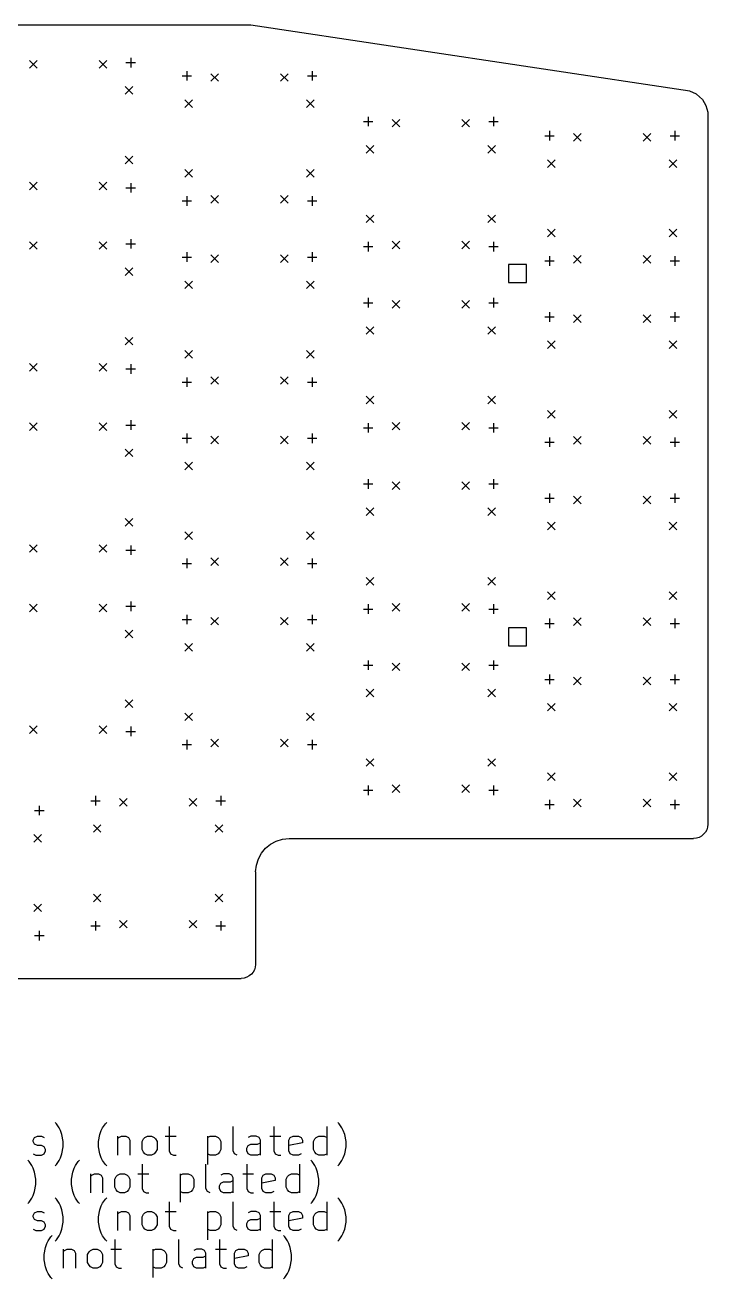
# Model space of a CAD drawing. Extents: x 78 to 220, y -167 to -36.
# Drawn here: x 148 to 219.7, y -167.5 to -35.7 of the extents above; entities that cross this region are included whole.
import ezdxf

# ---------------------------------------------------------------- set-up
doc = ezdxf.new("R2010")
doc.units = 0
doc.layers.add('BLACK', color=7, linetype='CONTINUOUS')

msp = doc.modelspace()

# ---------------------------------------------------------------- linework, layer by layer
at = {"layer": 'BLACK', "linetype": 'CONTINUOUS'}
for p, q in [((171.704, -35.687), (81.7544, -35.6903)), ((217.796, -42.6214), (171.704, -35.687)), ((148.442, -39.41), (149.242, -40.21)), ((149.242, -39.41), (148.442, -40.21)), ((155.758, -39.41), (156.558, -40.21)), ((156.558, -39.41), (155.758, -40.21)), ((159.079, -39.1314), (159.079, -40.1314)), ((158.579, -39.6314), (159.579, -39.6314)), ((164.971, -40.5214), (164.971, -41.5214)), ((167.492, -40.8), (168.292, -41.6)), ((168.292, -40.8), (167.492, -41.6)), ((174.808, -40.8), (175.608, -41.6)), ((175.608, -40.8), (174.808, -41.6)), ((178.129, -40.5214), (178.129, -41.5214)), ((158.5, -42.1524), (159.3, -42.9524)), ((159.3, -42.1524), (158.5, -42.9524)), ((164.471, -41.0214), (165.471, -41.0214)), ((177.629, -41.0214), (178.629, -41.0214)), ((218.512, -42.9664), (217.796, -42.6214)), ((219.133, -43.5102), (218.512, -42.9664)), ((164.75, -43.5424), (165.55, -44.3424)), ((165.55, -43.5424), (164.75, -44.3424)), ((177.55, -43.5424), (178.35, -44.3424)), ((178.35, -43.5424), (177.55, -44.3424)), ((219.133, -43.5102), (219.502, -44.1452)), ((219.502, -44.1452), (219.705, -44.8564)), ((183.521, -45.8214), (184.521, -45.8214)), ((184.021, -45.3214), (184.021, -46.3214)), ((186.542, -45.6), (187.342, -46.4)), ((187.342, -45.6), (186.542, -46.4)), ((193.858, -45.6), (194.658, -46.4)), ((194.658, -45.6), (193.858, -46.4)), ((196.679, -45.8214), (197.679, -45.8214)), ((197.179, -45.3214), (197.179, -46.3214)), ((219.705, -44.8564), (219.705, -119.685)), ((202.571, -47.3214), (203.571, -47.3214)), ((203.071, -46.8214), (203.071, -47.8214)), ((205.592, -47.1), (206.392, -47.9)), ((206.392, -47.1), (205.592, -47.9)), ((212.908, -47.1), (213.708, -47.9)), ((213.708, -47.1), (212.908, -47.9)), ((215.729, -47.3214), (216.729, -47.3214)), ((216.229, -46.8214), (216.229, -47.8214)), ((183.8, -48.3424), (184.6, -49.1424)), ((184.6, -48.3424), (183.8, -49.1424)), ((196.6, -48.3424), (197.4, -49.1424)), ((197.4, -48.3424), (196.6, -49.1424)), ((158.5, -49.4676), (159.3, -50.2676)), ((159.3, -49.4676), (158.5, -50.2676)), ((202.85, -49.8424), (203.65, -50.6424)), ((203.65, -49.8424), (202.85, -50.6424)), ((215.65, -49.8424), (216.45, -50.6424)), ((216.45, -49.8424), (215.65, -50.6424)), ((164.75, -50.8576), (165.55, -51.6576)), ((165.55, -50.8576), (164.75, -51.6576)), ((177.55, -50.8576), (178.35, -51.6576)), ((178.35, -50.8576), (177.55, -51.6576)), ((148.442, -52.21), (149.242, -53.01)), ((149.242, -52.21), (148.442, -53.01)), ((155.758, -52.21), (156.558, -53.01)), ((156.558, -52.21), (155.758, -53.01)), ((159.079, -52.2886), (159.079, -53.2886)), ((158.579, -52.7886), (159.579, -52.7886)), ((164.971, -53.6786), (164.971, -54.6786)), ((167.492, -53.6), (168.292, -54.4)), ((168.292, -53.6), (167.492, -54.4)), ((174.808, -53.6), (175.608, -54.4)), ((175.608, -53.6), (174.808, -54.4)), ((178.129, -53.6786), (178.129, -54.6786)), ((164.471, -54.1786), (165.471, -54.1786)), ((177.629, -54.1786), (178.629, -54.1786)), ((183.8, -55.6576), (184.6, -56.4576)), ((184.6, -55.6576), (183.8, -56.4576)), ((196.6, -55.6576), (197.4, -56.4576)), ((197.4, -55.6576), (196.6, -56.4576)), ((202.85, -57.1576), (203.65, -57.9576)), ((203.65, -57.1576), (202.85, -57.9576)), ((215.65, -57.1576), (216.45, -57.9576)), ((216.45, -57.1576), (215.65, -57.9576)), ((148.442, -58.46), (149.242, -59.26)), ((149.242, -58.46), (148.442, -59.26)), ((155.758, -58.46), (156.558, -59.26)), ((156.558, -58.46), (155.758, -59.26)), ((158.579, -58.6814), (159.579, -58.6814)), ((159.079, -58.1814), (159.079, -59.1814)), ((183.521, -58.9786), (184.521, -58.9786)), ((184.021, -58.4786), (184.021, -59.4786)), ((186.542, -58.4), (187.342, -59.2)), ((187.342, -58.4), (186.542, -59.2)), ((193.858, -58.4), (194.658, -59.2)), ((194.658, -58.4), (193.858, -59.2)), ((196.679, -58.9786), (197.679, -58.9786)), ((197.179, -58.4786), (197.179, -59.4786)), ((164.471, -60.0714), (165.471, -60.0714)), ((164.971, -59.5714), (164.971, -60.5714)), ((167.492, -59.85), (168.292, -60.65)), ((168.292, -59.85), (167.492, -60.65)), ((174.808, -59.85), (175.608, -60.65)), ((175.608, -59.85), (174.808, -60.65)), ((177.629, -60.0714), (178.629, -60.0714)), ((178.129, -59.5714), (178.129, -60.5714)), ((202.571, -60.4786), (203.571, -60.4786)), ((203.071, -59.9786), (203.071, -60.9786)), ((205.592, -59.9), (206.392, -60.7)), ((206.392, -59.9), (205.592, -60.7)), ((212.908, -59.9), (213.708, -60.7)), ((213.708, -59.9), (212.908, -60.7)), ((215.729, -60.4786), (216.729, -60.4786)), ((216.229, -59.9786), (216.229, -60.9786)), ((158.5, -61.2024), (159.3, -62.0024)), ((159.3, -61.2024), (158.5, -62.0024)), ((200.655, -60.8454), (198.745, -60.8454)), ((198.745, -60.8454), (198.745, -62.7546)), ((200.655, -62.7546), (200.655, -60.8454)), ((164.75, -62.5924), (165.55, -63.3924)), ((165.55, -62.5924), (164.75, -63.3924)), ((177.55, -62.5924), (178.35, -63.3924)), ((178.35, -62.5924), (177.55, -63.3924)), ((198.745, -62.7546), (200.655, -62.7546)), ((184.021, -64.3714), (184.021, -65.3714)), ((197.179, -64.3714), (197.179, -65.3714)), ((183.521, -64.8714), (184.521, -64.8714)), ((186.542, -64.65), (187.342, -65.45)), ((187.342, -64.65), (186.542, -65.45)), ((193.858, -64.65), (194.658, -65.45)), ((194.658, -64.65), (193.858, -65.45)), ((196.679, -64.8714), (197.679, -64.8714)), ((203.071, -65.8714), (203.071, -66.8714)), ((216.229, -65.8714), (216.229, -66.8714)), ((202.571, -66.3714), (203.571, -66.3714)), ((205.592, -66.15), (206.392, -66.95)), ((206.392, -66.15), (205.592, -66.95)), ((212.908, -66.15), (213.708, -66.95)), ((213.708, -66.15), (212.908, -66.95)), ((215.729, -66.3714), (216.729, -66.3714)), ((158.5, -68.5176), (159.3, -69.3176)), ((159.3, -68.5176), (158.5, -69.3176)), ((183.8, -67.3924), (184.6, -68.1924)), ((184.6, -67.3924), (183.8, -68.1924)), ((196.6, -67.3924), (197.4, -68.1924)), ((197.4, -67.3924), (196.6, -68.1924)), ((202.85, -68.8924), (203.65, -69.6924)), ((203.65, -68.8924), (202.85, -69.6924)), ((215.65, -68.8924), (216.45, -69.6924)), ((216.45, -68.8924), (215.65, -69.6924)), ((164.75, -69.9076), (165.55, -70.7076)), ((165.55, -69.9076), (164.75, -70.7076)), ((177.55, -69.9076), (178.35, -70.7076)), ((178.35, -69.9076), (177.55, -70.7076)), ((148.442, -71.26), (149.242, -72.06)), ((149.242, -71.26), (148.442, -72.06)), ((155.758, -71.26), (156.558, -72.06)), ((156.558, -71.26), (155.758, -72.06)), ((158.579, -71.8386), (159.579, -71.8386)), ((159.079, -71.3386), (159.079, -72.3386)), ((164.471, -73.2286), (165.471, -73.2286)), ((164.971, -72.7286), (164.971, -73.7286)), ((167.492, -72.65), (168.292, -73.45)), ((168.292, -72.65), (167.492, -73.45)), ((174.808, -72.65), (175.608, -73.45)), ((175.608, -72.65), (174.808, -73.45)), ((177.629, -73.2286), (178.629, -73.2286)), ((178.129, -72.7286), (178.129, -73.7286)), ((183.8, -74.7076), (184.6, -75.5076)), ((184.6, -74.7076), (183.8, -75.5076)), ((196.6, -74.7076), (197.4, -75.5076)), ((197.4, -74.7076), (196.6, -75.5076)), ((202.85, -76.2076), (203.65, -77.0076)), ((203.65, -76.2076), (202.85, -77.0076)), ((215.65, -76.2076), (216.45, -77.0076)), ((216.45, -76.2076), (215.65, -77.0076)), ((148.442, -77.51), (149.242, -78.31)), ((149.242, -77.51), (148.442, -78.31)), ((155.758, -77.51), (156.558, -78.31)), ((156.558, -77.51), (155.758, -78.31)), ((158.579, -77.7314), (159.579, -77.7314)), ((159.079, -77.2314), (159.079, -78.2314)), ((184.021, -77.5286), (184.021, -78.5286)), ((186.542, -77.45), (187.342, -78.25)), ((187.342, -77.45), (186.542, -78.25)), ((193.858, -77.45), (194.658, -78.25)), ((194.658, -77.45), (193.858, -78.25)), ((197.179, -77.5286), (197.179, -78.5286)), ((164.971, -78.6214), (164.971, -79.6214)), ((167.492, -78.9), (168.292, -79.7)), ((168.292, -78.9), (167.492, -79.7)), ((174.808, -78.9), (175.608, -79.7)), ((175.608, -78.9), (174.808, -79.7)), ((178.129, -78.6214), (178.129, -79.6214)), ((183.521, -78.0286), (184.521, -78.0286)), ((196.679, -78.0286), (197.679, -78.0286)), ((203.071, -79.0286), (203.071, -80.0286)), ((205.592, -78.95), (206.392, -79.75)), ((206.392, -78.95), (205.592, -79.75)), ((212.908, -78.95), (213.708, -79.75)), ((213.708, -78.95), (212.908, -79.75)), ((216.229, -79.0286), (216.229, -80.0286)), ((158.5, -80.2524), (159.3, -81.0524)), ((159.3, -80.2524), (158.5, -81.0524)), ((164.471, -79.1214), (165.471, -79.1214)), ((177.629, -79.1214), (178.629, -79.1214)), ((202.571, -79.5286), (203.571, -79.5286)), ((215.729, -79.5286), (216.729, -79.5286)), ((164.75, -81.6424), (165.55, -82.4424)), ((165.55, -81.6424), (164.75, -82.4424)), ((177.55, -81.6424), (178.35, -82.4424)), ((178.35, -81.6424), (177.55, -82.4424)), ((183.521, -83.9214), (184.521, -83.9214)), ((184.021, -83.4214), (184.021, -84.4214)), ((186.542, -83.7), (187.342, -84.5)), ((187.342, -83.7), (186.542, -84.5)), ((193.858, -83.7), (194.658, -84.5)), ((194.658, -83.7), (193.858, -84.5)), ((196.679, -83.9214), (197.679, -83.9214)), ((197.179, -83.4214), (197.179, -84.4214)), ((202.571, -85.4214), (203.571, -85.4214)), ((203.071, -84.9214), (203.071, -85.9214)), ((205.592, -85.2), (206.392, -86)), ((206.392, -85.2), (205.592, -86)), ((212.908, -85.2), (213.708, -86)), ((213.708, -85.2), (212.908, -86)), ((215.729, -85.4214), (216.729, -85.4214)), ((216.229, -84.9214), (216.229, -85.9214)), ((183.8, -86.4424), (184.6, -87.2424)), ((184.6, -86.4424), (183.8, -87.2424)), ((196.6, -86.4424), (197.4, -87.2424)), ((197.4, -86.4424), (196.6, -87.2424)), ((158.5, -87.5676), (159.3, -88.3676)), ((159.3, -87.5676), (158.5, -88.3676)), ((202.85, -87.9424), (203.65, -88.7424)), ((203.65, -87.9424), (202.85, -88.7424)), ((215.65, -87.9424), (216.45, -88.7424)), ((216.45, -87.9424), (215.65, -88.7424)), ((164.75, -88.9576), (165.55, -89.7576)), ((165.55, -88.9576), (164.75, -89.7576)), ((177.55, -88.9576), (178.35, -89.7576)), ((178.35, -88.9576), (177.55, -89.7576)), ((148.442, -90.31), (149.242, -91.11)), ((149.242, -90.31), (148.442, -91.11)), ((155.758, -90.31), (156.558, -91.11)), ((156.558, -90.31), (155.758, -91.11)), ((158.579, -90.8886), (159.579, -90.8886)), ((159.079, -90.3886), (159.079, -91.3886)), ((164.971, -91.7786), (164.971, -92.7786)), ((167.492, -91.7), (168.292, -92.5)), ((168.292, -91.7), (167.492, -92.5)), ((174.808, -91.7), (175.608, -92.5)), ((175.608, -91.7), (174.808, -92.5)), ((178.129, -91.7786), (178.129, -92.7786)), ((164.471, -92.2786), (165.471, -92.2786)), ((177.629, -92.2786), (178.629, -92.2786)), ((183.8, -93.7576), (184.6, -94.5576)), ((184.6, -93.7576), (183.8, -94.5576)), ((196.6, -93.7576), (197.4, -94.5576)), ((197.4, -93.7576), (196.6, -94.5576)), ((202.85, -95.2576), (203.65, -96.0576)), ((203.65, -95.2576), (202.85, -96.0576)), ((215.65, -95.2576), (216.45, -96.0576)), ((216.45, -95.2576), (215.65, -96.0576)), ((148.442, -96.56), (149.242, -97.36)), ((149.242, -96.56), (148.442, -97.36)), ((155.758, -96.56), (156.558, -97.36)), ((156.558, -96.56), (155.758, -97.36)), ((158.579, -96.7814), (159.579, -96.7814)), ((159.079, -96.2814), (159.079, -97.2814)), ((183.521, -97.0786), (184.521, -97.0786)), ((184.021, -96.5786), (184.021, -97.5786)), ((186.542, -96.5), (187.342, -97.3)), ((187.342, -96.5), (186.542, -97.3)), ((193.858, -96.5), (194.658, -97.3)), ((194.658, -96.5), (193.858, -97.3)), ((196.679, -97.0786), (197.679, -97.0786)), ((197.179, -96.5786), (197.179, -97.5786)), ((164.471, -98.1714), (165.471, -98.1714)), ((164.971, -97.6714), (164.971, -98.6714)), ((167.492, -97.95), (168.292, -98.75)), ((168.292, -97.95), (167.492, -98.75)), ((174.808, -97.95), (175.608, -98.75)), ((175.608, -97.95), (174.808, -98.75)), ((177.629, -98.1714), (178.629, -98.1714)), ((178.129, -97.6714), (178.129, -98.6714)), ((202.571, -98.5786), (203.571, -98.5786)), ((203.071, -98.0786), (203.071, -99.0786)), ((205.592, -98), (206.392, -98.8)), ((206.392, -98), (205.592, -98.8)), ((212.908, -98), (213.708, -98.8)), ((213.708, -98), (212.908, -98.8)), ((215.729, -98.5786), (216.729, -98.5786)), ((216.229, -98.0786), (216.229, -99.0786)), ((158.5, -99.3024), (159.3, -100.102)), ((159.3, -99.3024), (158.5, -100.102)), ((200.655, -99.0454), (198.745, -99.0454)), ((198.745, -99.0454), (198.745, -100.955)), ((200.655, -100.955), (200.655, -99.0454)), ((164.75, -100.692), (165.55, -101.492)), ((165.55, -100.692), (164.75, -101.492)), ((177.55, -100.692), (178.35, -101.492)), ((178.35, -100.692), (177.55, -101.492)), ((198.745, -100.955), (200.655, -100.955)), ((184.021, -102.471), (184.021, -103.471)), ((186.542, -102.75), (187.342, -103.55)), ((187.342, -102.75), (186.542, -103.55)), ((193.858, -102.75), (194.658, -103.55)), ((194.658, -102.75), (193.858, -103.55)), ((197.179, -102.471), (197.179, -103.471)), ((183.521, -102.971), (184.521, -102.971)), ((196.679, -102.971), (197.679, -102.971)), ((203.071, -103.971), (203.071, -104.971)), ((216.229, -103.971), (216.229, -104.971)), ((202.571, -104.471), (203.571, -104.471)), ((205.592, -104.25), (206.392, -105.05)), ((206.392, -104.25), (205.592, -105.05)), ((212.908, -104.25), (213.708, -105.05)), ((213.708, -104.25), (212.908, -105.05)), ((215.729, -104.471), (216.729, -104.471)), ((158.5, -106.618), (159.3, -107.418)), ((159.3, -106.618), (158.5, -107.418)), ((183.8, -105.492), (184.6, -106.292)), ((184.6, -105.492), (183.8, -106.292)), ((196.6, -105.492), (197.4, -106.292)), ((197.4, -105.492), (196.6, -106.292)), ((164.75, -108.008), (165.55, -108.808)), ((165.55, -108.008), (164.75, -108.808)), ((177.55, -108.008), (178.35, -108.808)), ((178.35, -108.008), (177.55, -108.808)), ((202.85, -106.992), (203.65, -107.792)), ((203.65, -106.992), (202.85, -107.792)), ((215.65, -106.992), (216.45, -107.792)), ((216.45, -106.992), (215.65, -107.792)), ((148.442, -109.36), (149.242, -110.16)), ((149.242, -109.36), (148.442, -110.16)), ((155.758, -109.36), (156.558, -110.16)), ((156.558, -109.36), (155.758, -110.16)), ((158.579, -109.939), (159.579, -109.939)), ((159.079, -109.439), (159.079, -110.439)), ((164.471, -111.329), (165.471, -111.329)), ((164.971, -110.829), (164.971, -111.829)), ((167.492, -110.75), (168.292, -111.55)), ((168.292, -110.75), (167.492, -111.55)), ((174.808, -110.75), (175.608, -111.55)), ((175.608, -110.75), (174.808, -111.55)), ((177.629, -111.329), (178.629, -111.329)), ((178.129, -110.829), (178.129, -111.829)), ((183.8, -112.808), (184.6, -113.608)), ((184.6, -112.808), (183.8, -113.608)), ((196.6, -112.808), (197.4, -113.608)), ((197.4, -112.808), (196.6, -113.608)), ((202.85, -114.308), (203.65, -115.108)), ((203.65, -114.308), (202.85, -115.108)), ((215.65, -114.308), (216.45, -115.108)), ((216.45, -114.308), (215.65, -115.108)), ((184.021, -115.629), (184.021, -116.629)), ((186.542, -115.55), (187.342, -116.35)), ((187.342, -115.55), (186.542, -116.35)), ((193.858, -115.55), (194.658, -116.35)), ((194.658, -115.55), (193.858, -116.35)), ((197.179, -115.629), (197.179, -116.629)), ((154.871, -117.221), (155.871, -117.221)), ((155.371, -116.721), (155.371, -117.721)), ((157.892, -117), (158.692, -117.8)), ((158.692, -117), (157.892, -117.8)), ((165.208, -117), (166.008, -117.8)), ((166.008, -117), (165.208, -117.8)), ((168.029, -117.221), (169.029, -117.221)), ((168.529, -116.721), (168.529, -117.721)), ((183.521, -116.129), (184.521, -116.129)), ((196.679, -116.129), (197.679, -116.129)), ((203.071, -117.129), (203.071, -118.129)), ((205.592, -117.05), (206.392, -117.85)), ((206.392, -117.05), (205.592, -117.85)), ((212.908, -117.05), (213.708, -117.85)), ((213.708, -117.05), (212.908, -117.85)), ((216.229, -117.129), (216.229, -118.129)), ((148.976, -118.25), (149.976, -118.25)), ((149.476, -117.75), (149.476, -118.75)), ((202.571, -117.629), (203.571, -117.629)), ((215.729, -117.629), (216.729, -117.629)), ((155.15, -119.742), (155.95, -120.542)), ((155.95, -119.742), (155.15, -120.542)), ((167.95, -119.742), (168.75, -120.542)), ((168.75, -119.742), (167.95, -120.542)), ((219.705, -119.685), (219.667, -119.999)), ((148.898, -120.771), (149.698, -121.571)), ((149.698, -120.771), (148.898, -121.571)), ((175.014, -121.265), (175.719, -121.194)), ((175.719, -121.194), (218.181, -121.194)), ((218.5, -121.166), (218.181, -121.194)), ((218.782, -121.078), (218.5, -121.166)), ((219.037, -120.94), (218.782, -121.078)), ((219.259, -120.757), (219.037, -120.94)), ((219.442, -120.535), (219.259, -120.757)), ((219.58, -120.28), (219.442, -120.535)), ((219.667, -119.999), (219.58, -120.28)), ((172.817, -122.736), (173.244, -122.218)), ((173.244, -122.218), (173.762, -121.791)), ((173.762, -121.791), (174.356, -121.468)), ((174.356, -121.468), (175.014, -121.265)), ((172.29, -123.988), (172.494, -123.331)), ((172.494, -123.331), (172.817, -122.736)), ((172.194, -124.696), (172.193, -134.428)), ((172.194, -124.696), (172.29, -123.988)), ((155.15, -127.058), (155.95, -127.858)), ((155.95, -127.058), (155.15, -127.858)), ((167.95, -127.058), (168.75, -127.858)), ((168.75, -127.058), (167.95, -127.858)), ((148.898, -128.086), (149.698, -128.886)), ((149.698, -128.086), (148.898, -128.886)), ((154.871, -130.379), (155.871, -130.379)), ((155.371, -129.879), (155.371, -130.879)), ((157.892, -129.8), (158.692, -130.6)), ((158.692, -129.8), (157.892, -130.6)), ((165.208, -129.8), (166.008, -130.6)), ((166.008, -129.8), (165.208, -130.6)), ((168.029, -130.379), (169.029, -130.379)), ((168.529, -129.879), (168.529, -130.879)), ((148.976, -131.407), (149.976, -131.407)), ((149.476, -130.907), (149.476, -131.907)), ((172.193, -134.428), (172.163, -134.708)), ((171.532, -135.649), (171.277, -135.787)), ((171.754, -135.466), (171.532, -135.649)), ((171.937, -135.244), (171.754, -135.466)), ((172.075, -134.989), (171.937, -135.244)), ((172.163, -134.708), (172.075, -134.989)), ((110.32, -135.905), (170.693, -135.905)), ((170.996, -135.875), (170.693, -135.905)), ((171.277, -135.787), (170.996, -135.875)), ((151.266, -151.185), (151.124, -151.043)), ((151.552, -151.614), (151.266, -151.185)), ((156.124, -151.614), (156.409, -151.185)), ((156.409, -151.185), (156.552, -151.043)), ((163.124, -151.471), (163.124, -154.043)), ((169.838, -154.043), (169.838, -151.471)), ((174.124, -151.471), (174.124, -154.043)), ((179.695, -154.471), (179.695, -151.471)), ((180.981, -151.185), (180.838, -151.043)), ((181.266, -151.614), (180.981, -151.185)), ((148.838, -152.9), (148.981, -152.614)), ((148.981, -152.614), (149.266, -152.471)), ((149.266, -152.471), (149.695, -152.471)), ((149.695, -152.471), (149.981, -152.614)), ((151.695, -151.9), (151.552, -151.614)), ((151.838, -152.328), (151.695, -151.9)), ((151.981, -153.043), (151.838, -152.328)), ((155.695, -153.043), (155.838, -152.328)), ((155.838, -152.328), (155.981, -151.9)), ((155.981, -151.9), (156.124, -151.614)), ((157.695, -152.471), (157.695, -154.471)), ((157.695, -152.757), (157.838, -152.614)), ((157.838, -152.614), (158.124, -152.471)), ((158.124, -152.471), (158.552, -152.471)), ((158.552, -152.471), (158.838, -152.614)), ((158.838, -152.614), (158.981, -152.9)), ((160.266, -153.043), (160.409, -152.757)), ((160.409, -152.757), (160.552, -152.614)), ((160.552, -152.614), (160.838, -152.471)), ((160.838, -152.471), (161.266, -152.471)), ((161.266, -152.471), (161.552, -152.614)), ((161.552, -152.614), (161.695, -152.757)), ((161.695, -152.757), (161.838, -153.043)), ((162.695, -152.471), (163.838, -152.471)), ((167.124, -152.471), (167.124, -155.471)), ((167.124, -152.614), (167.409, -152.471)), ((167.409, -152.471), (167.981, -152.471)), ((167.981, -152.471), (168.266, -152.614)), ((168.266, -152.614), (168.409, -152.757)), ((168.409, -152.757), (168.552, -153.043)), ((171.695, -152.471), (171.409, -152.614)), ((172.266, -152.471), (171.695, -152.471)), ((172.552, -152.614), (172.266, -152.471)), ((172.695, -152.9), (172.552, -152.614)), ((173.695, -152.471), (174.838, -152.471)), ((175.695, -152.9), (175.838, -152.614)), ((175.838, -152.614), (176.124, -152.471)), ((176.124, -152.471), (176.695, -152.471)), ((176.695, -152.471), (176.981, -152.614)), ((176.981, -152.614), (177.124, -152.9)), ((178.266, -153.043), (178.409, -152.757)), ((178.409, -152.757), (178.552, -152.614)), ((178.552, -152.614), (178.838, -152.471)), ((178.838, -152.471), (179.409, -152.471)), ((179.409, -152.471), (179.695, -152.614)), ((181.409, -151.9), (181.266, -151.614)), ((181.552, -152.328), (181.409, -151.9)), ((181.695, -153.043), (181.552, -152.328)), ((148.838, -153.043), (148.838, -152.9)), ((148.981, -153.328), (148.838, -153.043)), ((149.266, -153.471), (148.981, -153.328)), ((149.695, -153.471), (149.266, -153.471)), ((149.981, -153.614), (149.695, -153.471)), ((150.124, -153.9), (149.981, -153.614)), ((149.981, -154.328), (150.124, -154.043)), ((150.124, -154.043), (150.124, -153.9)), ((151.838, -154.328), (151.981, -153.614)), ((151.981, -153.614), (151.981, -153.043)), ((155.695, -153.614), (155.695, -153.043)), ((155.838, -154.328), (155.695, -153.614)), ((158.981, -152.9), (158.981, -154.471)), ((160.266, -153.9), (160.266, -153.043)), ((160.409, -154.185), (160.266, -153.9)), ((160.552, -154.328), (160.409, -154.185)), ((161.695, -154.185), (161.552, -154.328)), ((161.838, -153.9), (161.695, -154.185)), ((161.838, -153.043), (161.838, -153.9)), ((163.124, -154.043), (163.266, -154.328)), ((168.409, -154.185), (168.266, -154.328)), ((168.552, -153.9), (168.409, -154.185)), ((168.552, -153.043), (168.552, -153.9)), ((169.981, -154.328), (169.838, -154.043)), ((171.266, -153.757), (171.409, -153.471)), ((171.266, -154.043), (171.266, -153.757)), ((171.409, -154.328), (171.266, -154.043)), ((171.409, -153.471), (171.695, -153.328)), ((171.695, -153.328), (172.409, -153.328)), ((172.409, -153.328), (172.695, -153.185)), ((172.695, -154.471), (172.695, -152.9)), ((174.124, -154.043), (174.266, -154.328)), ((175.695, -154.043), (175.695, -152.9)), ((177.124, -153.185), (175.695, -153.471)), ((175.838, -154.328), (175.695, -154.043)), ((177.124, -152.9), (177.124, -153.185)), ((178.266, -153.9), (178.266, -153.043)), ((178.409, -154.185), (178.266, -153.9)), ((178.552, -154.328), (178.409, -154.185)), ((181.552, -154.328), (181.695, -153.614)), ((181.695, -153.614), (181.695, -153.043)), ((148.409, -155.145), (148.266, -155.003)), ((148.695, -155.574), (148.409, -155.145)), ((148.838, -154.328), (149.124, -154.471)), ((149.124, -154.471), (149.695, -154.471)), ((149.695, -154.471), (149.981, -154.328)), ((151.124, -155.614), (151.266, -155.471)), ((151.266, -155.471), (151.552, -155.043)), ((151.552, -155.043), (151.695, -154.757)), ((151.695, -154.757), (151.838, -154.328)), ((153.266, -155.574), (153.552, -155.145)), ((153.552, -155.145), (153.695, -155.003)), ((155.981, -154.757), (155.838, -154.328)), ((156.124, -155.043), (155.981, -154.757)), ((156.409, -155.471), (156.124, -155.043)), ((156.552, -155.614), (156.409, -155.471)), ((160.266, -155.431), (160.266, -158.003)), ((160.838, -154.471), (160.552, -154.328)), ((161.266, -154.471), (160.838, -154.471)), ((161.552, -154.328), (161.266, -154.471)), ((163.266, -154.328), (163.552, -154.471)), ((163.552, -154.471), (163.838, -154.471)), ((166.981, -158.003), (166.981, -155.431)), ((167.409, -154.471), (167.124, -154.328)), ((167.981, -154.471), (167.409, -154.471)), ((168.266, -154.328), (167.981, -154.471)), ((170.266, -154.471), (169.981, -154.328)), ((171.266, -155.431), (171.266, -158.003)), ((171.695, -154.471), (171.409, -154.328)), ((172.409, -154.471), (171.695, -154.471)), ((172.695, -154.328), (172.409, -154.471)), ((174.266, -154.328), (174.552, -154.471)), ((174.552, -154.471), (174.838, -154.471)), ((176.124, -154.471), (175.838, -154.328)), ((176.695, -154.471), (176.124, -154.471)), ((176.981, -154.328), (176.695, -154.471)), ((176.838, -158.431), (176.838, -155.431)), ((178.124, -155.145), (177.981, -155.003)), ((178.409, -155.574), (178.124, -155.145)), ((178.838, -154.471), (178.552, -154.328)), ((179.409, -154.471), (178.838, -154.471)), ((179.695, -154.328), (179.409, -154.471)), ((180.838, -155.614), (180.981, -155.471)), ((180.981, -155.471), (181.266, -155.043)), ((181.266, -155.043), (181.409, -154.757)), ((181.409, -154.757), (181.552, -154.328)), ((148.838, -155.86), (148.695, -155.574)), ((148.981, -156.288), (148.838, -155.86)), ((149.124, -157.003), (148.981, -156.288)), ((152.838, -157.003), (152.981, -156.288)), ((152.981, -156.288), (153.124, -155.86)), ((153.124, -155.86), (153.266, -155.574)), ((154.838, -156.431), (154.838, -158.431)), ((154.838, -156.717), (154.981, -156.574)), ((154.981, -156.574), (155.266, -156.431)), ((155.266, -156.431), (155.695, -156.431)), ((155.695, -156.431), (155.981, -156.574)), ((155.981, -156.574), (156.124, -156.86)), ((157.409, -157.003), (157.552, -156.717)), ((157.552, -156.717), (157.695, -156.574)), ((157.695, -156.574), (157.981, -156.431)), ((157.981, -156.431), (158.409, -156.431)), ((158.409, -156.431), (158.695, -156.574)), ((158.695, -156.574), (158.838, -156.717)), ((158.838, -156.717), (158.981, -157.003)), ((159.838, -156.431), (160.981, -156.431)), ((164.266, -156.431), (164.266, -159.431)), ((164.266, -156.574), (164.552, -156.431)), ((164.552, -156.431), (165.124, -156.431)), ((165.124, -156.431), (165.409, -156.574)), ((165.409, -156.574), (165.552, -156.717)), ((165.552, -156.717), (165.695, -157.003)), ((168.838, -156.431), (168.552, -156.574)), ((169.409, -156.431), (168.838, -156.431)), ((169.695, -156.574), (169.409, -156.431)), ((169.838, -156.86), (169.695, -156.574)), ((170.838, -156.431), (171.981, -156.431)), ((172.838, -156.86), (172.981, -156.574)), ((172.981, -156.574), (173.266, -156.431)), ((173.266, -156.431), (173.838, -156.431)), ((173.838, -156.431), (174.124, -156.574)), ((174.124, -156.574), (174.266, -156.86)), ((175.409, -157.003), (175.552, -156.717)), ((175.552, -156.717), (175.695, -156.574)), ((175.695, -156.574), (175.981, -156.431)), ((175.981, -156.431), (176.552, -156.431)), ((176.552, -156.431), (176.838, -156.574)), ((178.552, -155.86), (178.409, -155.574)), ((178.695, -156.288), (178.552, -155.86)), ((178.838, -157.003), (178.695, -156.288)), ((148.981, -158.288), (149.124, -157.574)), ((149.124, -157.574), (149.124, -157.003)), ((152.838, -157.574), (152.838, -157.003)), ((152.981, -158.288), (152.838, -157.574)), ((156.124, -156.86), (156.124, -158.431)), ((157.409, -157.86), (157.409, -157.003)), ((157.552, -158.145), (157.409, -157.86)), ((157.695, -158.288), (157.552, -158.145)), ((158.838, -158.145), (158.695, -158.288)), ((158.981, -157.86), (158.838, -158.145)), ((158.981, -157.003), (158.981, -157.86)), ((160.266, -158.003), (160.409, -158.288)), ((165.552, -158.145), (165.409, -158.288)), ((165.695, -157.86), (165.552, -158.145)), ((165.695, -157.003), (165.695, -157.86)), ((167.124, -158.288), (166.981, -158.003)), ((168.409, -157.717), (168.552, -157.431)), ((168.409, -158.003), (168.409, -157.717)), ((168.552, -158.288), (168.409, -158.003)), ((168.552, -157.431), (168.838, -157.288)), ((168.838, -157.288), (169.552, -157.288)), ((169.552, -157.288), (169.838, -157.145)), ((169.838, -158.431), (169.838, -156.86)), ((171.266, -158.003), (171.409, -158.288)), ((172.838, -158.003), (172.838, -156.86)), ((174.266, -157.145), (172.838, -157.431)), ((172.981, -158.288), (172.838, -158.003)), ((174.266, -156.86), (174.266, -157.145)), ((175.409, -157.86), (175.409, -157.003)), ((175.552, -158.145), (175.409, -157.86)), ((175.695, -158.288), (175.552, -158.145)), ((178.695, -158.288), (178.838, -157.574)), ((178.838, -157.574), (178.838, -157.003)), ((148.266, -159.574), (148.409, -159.431)), ((148.409, -159.431), (148.695, -159.003)), ((148.695, -159.003), (148.838, -158.717)), ((148.838, -158.717), (148.981, -158.288)), ((151.266, -159.105), (151.124, -158.963)), ((151.552, -159.534), (151.266, -159.105)), ((153.124, -158.717), (152.981, -158.288)), ((153.266, -159.003), (153.124, -158.717)), ((153.552, -159.431), (153.266, -159.003)), ((153.695, -159.574), (153.552, -159.431)), ((156.124, -159.534), (156.409, -159.105)), ((156.409, -159.105), (156.552, -158.963)), ((157.981, -158.431), (157.695, -158.288)), ((158.409, -158.431), (157.981, -158.431)), ((158.695, -158.288), (158.409, -158.431)), ((160.409, -158.288), (160.695, -158.431)), ((160.695, -158.431), (160.981, -158.431)), ((163.124, -159.391), (163.124, -161.963)), ((164.552, -158.431), (164.266, -158.288)), ((165.124, -158.431), (164.552, -158.431)), ((165.409, -158.288), (165.124, -158.431)), ((167.409, -158.431), (167.124, -158.288)), ((168.838, -158.431), (168.552, -158.288)), ((169.552, -158.431), (168.838, -158.431)), ((169.838, -158.288), (169.552, -158.431)), ((169.838, -161.963), (169.838, -159.391)), ((171.409, -158.288), (171.695, -158.431)), ((171.695, -158.431), (171.981, -158.431)), ((173.266, -158.431), (172.981, -158.288)), ((173.838, -158.431), (173.266, -158.431)), ((174.124, -158.288), (173.838, -158.431)), ((174.124, -159.391), (174.124, -161.963)), ((175.981, -158.431), (175.695, -158.288)), ((176.552, -158.431), (175.981, -158.431)), ((176.838, -158.288), (176.552, -158.431)), ((177.981, -159.574), (178.124, -159.431)), ((178.124, -159.431), (178.409, -159.003)), ((178.409, -159.003), (178.552, -158.717)), ((178.552, -158.717), (178.695, -158.288)), ((179.695, -162.391), (179.695, -159.391)), ((180.981, -159.105), (180.838, -158.963)), ((181.266, -159.534), (180.981, -159.105)), ((148.838, -160.82), (148.981, -160.534)), ((148.981, -160.534), (149.266, -160.391)), ((149.266, -160.391), (149.695, -160.391)), ((149.695, -160.391), (149.981, -160.534)), ((151.695, -159.82), (151.552, -159.534)), ((151.838, -160.248), (151.695, -159.82)), ((151.981, -160.963), (151.838, -160.248)), ((155.695, -160.963), (155.838, -160.248)), ((155.838, -160.248), (155.981, -159.82)), ((155.981, -159.82), (156.124, -159.534)), ((157.695, -160.391), (157.695, -162.391)), ((157.695, -160.677), (157.838, -160.534)), ((157.838, -160.534), (158.124, -160.391)), ((158.124, -160.391), (158.552, -160.391)), ((158.552, -160.391), (158.838, -160.534)), ((158.838, -160.534), (158.981, -160.82)), ((160.266, -160.963), (160.409, -160.677)), ((160.409, -160.677), (160.552, -160.534)), ((160.552, -160.534), (160.838, -160.391)), ((160.838, -160.391), (161.266, -160.391)), ((161.266, -160.391), (161.552, -160.534)), ((161.552, -160.534), (161.695, -160.677)), ((161.695, -160.677), (161.838, -160.963)), ((162.695, -160.391), (163.838, -160.391)), ((167.124, -160.391), (167.124, -163.391)), ((167.124, -160.534), (167.409, -160.391)), ((167.409, -160.391), (167.981, -160.391)), ((167.981, -160.391), (168.266, -160.534)), ((168.266, -160.534), (168.409, -160.677)), ((168.409, -160.677), (168.552, -160.963)), ((171.695, -160.391), (171.409, -160.534)), ((172.266, -160.391), (171.695, -160.391)), ((172.552, -160.534), (172.266, -160.391)), ((172.695, -160.82), (172.552, -160.534)), ((173.695, -160.391), (174.838, -160.391)), ((175.695, -160.82), (175.838, -160.534)), ((175.838, -160.534), (176.124, -160.391)), ((176.124, -160.391), (176.695, -160.391)), ((176.695, -160.391), (176.981, -160.534)), ((176.981, -160.534), (177.124, -160.82)), ((178.266, -160.963), (178.409, -160.677)), ((178.409, -160.677), (178.552, -160.534)), ((178.552, -160.534), (178.838, -160.391)), ((178.838, -160.391), (179.409, -160.391)), ((179.409, -160.391), (179.695, -160.534)), ((181.409, -159.82), (181.266, -159.534)), ((181.552, -160.248), (181.409, -159.82)), ((181.695, -160.963), (181.552, -160.248)), ((148.838, -160.963), (148.838, -160.82)), ((148.981, -161.248), (148.838, -160.963)), ((149.266, -161.391), (148.981, -161.248)), ((149.695, -161.391), (149.266, -161.391)), ((149.981, -161.534), (149.695, -161.391)), ((150.124, -161.82), (149.981, -161.534)), ((149.981, -162.248), (150.124, -161.963)), ((150.124, -161.963), (150.124, -161.82)), ((151.838, -162.248), (151.981, -161.534)), ((151.981, -161.534), (151.981, -160.963)), ((155.695, -161.534), (155.695, -160.963)), ((155.838, -162.248), (155.695, -161.534)), ((158.981, -160.82), (158.981, -162.391)), ((160.266, -161.82), (160.266, -160.963)), ((160.409, -162.105), (160.266, -161.82)), ((160.552, -162.248), (160.409, -162.105)), ((161.695, -162.105), (161.552, -162.248)), ((161.838, -161.82), (161.695, -162.105)), ((161.838, -160.963), (161.838, -161.82)), ((163.124, -161.963), (163.266, -162.248)), ((168.409, -162.105), (168.266, -162.248)), ((168.552, -161.82), (168.409, -162.105)), ((168.552, -160.963), (168.552, -161.82)), ((169.981, -162.248), (169.838, -161.963)), ((171.266, -161.677), (171.409, -161.391)), ((171.266, -161.963), (171.266, -161.677)), ((171.409, -162.248), (171.266, -161.963)), ((171.409, -161.391), (171.695, -161.248)), ((171.695, -161.248), (172.409, -161.248)), ((172.409, -161.248), (172.695, -161.105)), ((172.695, -162.391), (172.695, -160.82)), ((174.124, -161.963), (174.266, -162.248)), ((175.695, -161.963), (175.695, -160.82)), ((177.124, -161.105), (175.695, -161.391)), ((175.838, -162.248), (175.695, -161.963)), ((177.124, -160.82), (177.124, -161.105)), ((178.266, -161.82), (178.266, -160.963)), ((178.409, -162.105), (178.266, -161.82)), ((178.552, -162.248), (178.409, -162.105)), ((181.552, -162.248), (181.695, -161.534)), ((181.695, -161.534), (181.695, -160.963)), ((148.838, -162.248), (149.124, -162.391)), ((149.124, -162.391), (149.695, -162.391)), ((149.695, -162.391), (149.981, -162.248)), ((150.409, -163.494), (150.695, -163.065)), ((150.695, -163.065), (150.838, -162.923)), ((151.124, -163.534), (151.266, -163.391)), ((151.266, -163.391), (151.552, -162.963)), ((151.552, -162.963), (151.695, -162.677)), ((151.695, -162.677), (151.838, -162.248)), ((155.981, -162.677), (155.838, -162.248)), ((156.124, -162.963), (155.981, -162.677)), ((156.409, -163.391), (156.124, -162.963)), ((156.552, -163.534), (156.409, -163.391)), ((157.409, -163.351), (157.409, -165.923)), ((160.838, -162.391), (160.552, -162.248)), ((161.266, -162.391), (160.838, -162.391)), ((161.552, -162.248), (161.266, -162.391)), ((163.266, -162.248), (163.552, -162.391)), ((163.552, -162.391), (163.838, -162.391)), ((164.124, -165.923), (164.124, -163.351)), ((167.409, -162.391), (167.124, -162.248)), ((167.981, -162.391), (167.409, -162.391)), ((168.266, -162.248), (167.981, -162.391)), ((168.409, -163.351), (168.409, -165.923)), ((170.266, -162.391), (169.981, -162.248)), ((171.695, -162.391), (171.409, -162.248)), ((172.409, -162.391), (171.695, -162.391)), ((172.695, -162.248), (172.409, -162.391)), ((173.981, -166.351), (173.981, -163.351)), ((174.266, -162.248), (174.552, -162.391)), ((174.552, -162.391), (174.838, -162.391)), ((175.266, -163.065), (175.124, -162.923)), ((175.552, -163.494), (175.266, -163.065)), ((176.124, -162.391), (175.838, -162.248)), ((176.695, -162.391), (176.124, -162.391)), ((176.981, -162.248), (176.695, -162.391)), ((178.838, -162.391), (178.552, -162.248)), ((179.409, -162.391), (178.838, -162.391)), ((179.695, -162.248), (179.409, -162.391)), ((180.838, -163.534), (180.981, -163.391)), ((180.981, -163.391), (181.266, -162.963)), ((181.266, -162.963), (181.409, -162.677)), ((181.409, -162.677), (181.552, -162.248)), ((149.981, -164.923), (150.124, -164.208)), ((150.124, -164.208), (150.266, -163.78)), ((150.266, -163.78), (150.409, -163.494)), ((151.981, -164.351), (151.981, -166.351)), ((151.981, -164.637), (152.124, -164.494)), ((152.124, -164.494), (152.409, -164.351)), ((152.409, -164.351), (152.838, -164.351)), ((152.838, -164.351), (153.124, -164.494)), ((153.124, -164.494), (153.266, -164.78)), ((154.552, -164.923), (154.695, -164.637)), ((154.695, -164.637), (154.838, -164.494)), ((154.838, -164.494), (155.124, -164.351)), ((155.124, -164.351), (155.552, -164.351)), ((155.552, -164.351), (155.838, -164.494)), ((155.838, -164.494), (155.981, -164.637)), ((155.981, -164.637), (156.124, -164.923)), ((156.981, -164.351), (158.124, -164.351)), ((161.409, -164.351), (161.409, -167.351)), ((161.409, -164.494), (161.695, -164.351)), ((161.695, -164.351), (162.266, -164.351)), ((162.266, -164.351), (162.552, -164.494)), ((162.552, -164.494), (162.695, -164.637)), ((162.695, -164.637), (162.838, -164.923)), ((165.981, -164.351), (165.695, -164.494)), ((166.552, -164.351), (165.981, -164.351)), ((166.838, -164.494), (166.552, -164.351)), ((166.981, -164.78), (166.838, -164.494)), ((167.981, -164.351), (169.124, -164.351)), ((169.981, -164.78), (170.124, -164.494)), ((170.124, -164.494), (170.409, -164.351)), ((170.409, -164.351), (170.981, -164.351)), ((170.981, -164.351), (171.266, -164.494)), ((171.266, -164.494), (171.409, -164.78)), ((172.552, -164.923), (172.695, -164.637)), ((172.695, -164.637), (172.838, -164.494)), ((172.838, -164.494), (173.124, -164.351)), ((173.124, -164.351), (173.695, -164.351)), ((173.695, -164.351), (173.981, -164.494)), ((175.695, -163.78), (175.552, -163.494)), ((175.838, -164.208), (175.695, -163.78)), ((175.981, -164.923), (175.838, -164.208)), ((149.981, -165.494), (149.981, -164.923)), ((150.124, -166.208), (149.981, -165.494)), ((153.266, -164.78), (153.266, -166.351)), ((154.552, -165.78), (154.552, -164.923)), ((154.695, -166.065), (154.552, -165.78)), ((154.838, -166.208), (154.695, -166.065)), ((155.981, -166.065), (155.838, -166.208)), ((156.124, -165.78), (155.981, -166.065)), ((156.124, -164.923), (156.124, -165.78)), ((157.409, -165.923), (157.552, -166.208)), ((162.695, -166.065), (162.552, -166.208)), ((162.838, -165.78), (162.695, -166.065)), ((162.838, -164.923), (162.838, -165.78)), ((164.266, -166.208), (164.124, -165.923)), ((165.552, -165.637), (165.695, -165.351)), ((165.552, -165.923), (165.552, -165.637)), ((165.695, -166.208), (165.552, -165.923)), ((165.695, -165.351), (165.981, -165.208)), ((165.981, -165.208), (166.695, -165.208)), ((166.695, -165.208), (166.981, -165.065)), ((166.981, -166.351), (166.981, -164.78)), ((168.409, -165.923), (168.552, -166.208)), ((169.981, -165.923), (169.981, -164.78)), ((171.409, -165.065), (169.981, -165.351)), ((170.124, -166.208), (169.981, -165.923)), ((171.409, -164.78), (171.409, -165.065)), ((172.552, -165.78), (172.552, -164.923)), ((172.695, -166.065), (172.552, -165.78)), ((172.838, -166.208), (172.695, -166.065)), ((175.838, -166.208), (175.981, -165.494)), ((175.981, -165.494), (175.981, -164.923)), ((150.266, -166.637), (150.124, -166.208)), ((150.409, -166.923), (150.266, -166.637)), ((150.695, -167.351), (150.409, -166.923)), ((150.838, -167.494), (150.695, -167.351)), ((155.124, -166.351), (154.838, -166.208)), ((155.552, -166.351), (155.124, -166.351)), ((155.838, -166.208), (155.552, -166.351)), ((157.552, -166.208), (157.838, -166.351)), ((157.838, -166.351), (158.124, -166.351)), ((161.695, -166.351), (161.409, -166.208)), ((162.266, -166.351), (161.695, -166.351)), ((162.552, -166.208), (162.266, -166.351)), ((164.552, -166.351), (164.266, -166.208)), ((165.981, -166.351), (165.695, -166.208)), ((166.695, -166.351), (165.981, -166.351)), ((166.981, -166.208), (166.695, -166.351)), ((168.552, -166.208), (168.838, -166.351)), ((168.838, -166.351), (169.124, -166.351)), ((170.409, -166.351), (170.124, -166.208)), ((170.981, -166.351), (170.409, -166.351)), ((171.266, -166.208), (170.981, -166.351)), ((173.124, -166.351), (172.838, -166.208)), ((173.695, -166.351), (173.124, -166.351)), ((173.981, -166.208), (173.695, -166.351)), ((175.124, -167.494), (175.266, -167.351)), ((175.266, -167.351), (175.552, -166.923)), ((175.552, -166.923), (175.695, -166.637)), ((175.695, -166.637), (175.838, -166.208))]:
    msp.add_line(p, q, dxfattribs=at)

doc.saveas('drawing.dxf')
